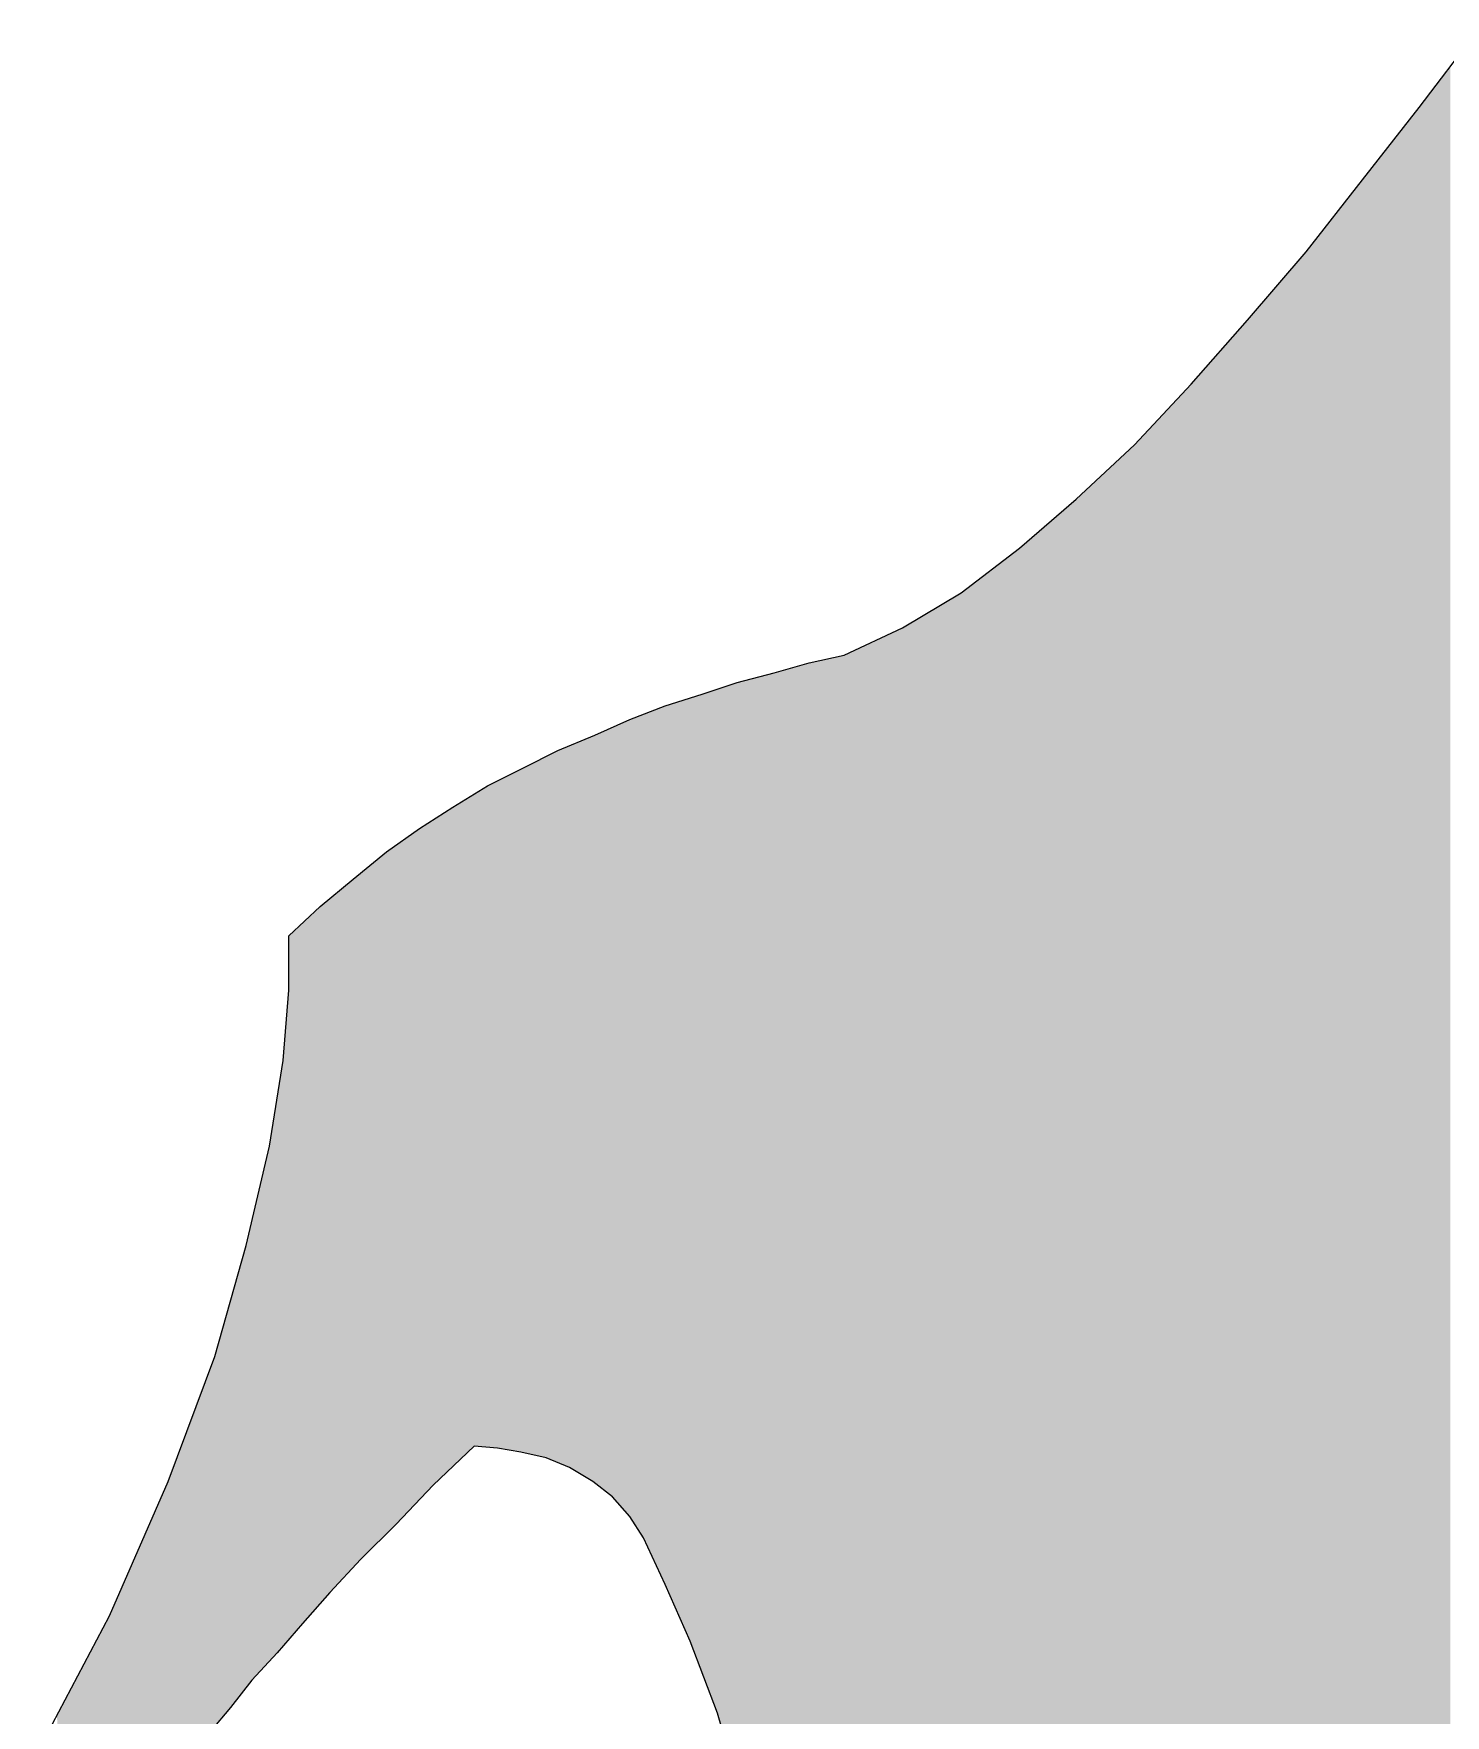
# Model space of a CAD drawing. Extents: x -73 to 16, y -2 to 165.
# Drawn here: x -48.86 to -34.98, y 11.02 to 27.57 of the extents above; entities that cross this region are included whole.
import ezdxf

# ---------------------------------------------------------------- set-up
doc = ezdxf.new("R2010")
doc.units = 0
doc.header["$LTSCALE"] = 25
doc.layers.get('0').update_dxf_attribs({"linetype": 'CONTINUOUS'})
doc.layers.add('7', color=7, linetype='CONTINUOUS')

# ---------------------------------------------------------------- blocks, each defined once
blk = doc.blocks.new('*U0')
for points in [[(-34.928, 1.226), (-35.024, 27.114), (-34.928, 27.239)], [(-35.1, 1.236), (-35.177, 26.913), (-35.1, 27.014)], [(-35.081, 1.235), (-35.1, 27.014), (-35.081, 27.039)], [(-35.1, 1.236), (-35.1, 27.014), (-35.081, 1.235)], [(-35.024, 1.232), (-35.081, 27.039), (-35.024, 27.114)], [(-35.081, 1.235), (-35.081, 27.039), (-35.024, 1.232)], [(-35.024, 1.232), (-35.024, 27.114), (-34.928, 1.226)], [(-35.254, 1.246), (-35.292, 26.765), (-35.254, 26.813)], [(-35.234, 1.244), (-35.254, 26.813), (-35.234, 26.838)], [(-35.254, 1.246), (-35.254, 26.813), (-35.234, 1.244)], [(-35.215, 1.243), (-35.234, 26.838), (-35.215, 26.863)], [(-35.234, 1.244), (-35.234, 26.838), (-35.215, 1.243)], [(-35.177, 1.241), (-35.215, 26.863), (-35.177, 26.913)], [(-35.215, 1.243), (-35.215, 26.863), (-35.177, 1.241)], [(-35.177, 1.241), (-35.177, 26.913), (-35.1, 1.236)], [(-35.387, 1.259), (-35.503, 26.496), (-35.387, 26.643)], [(-35.292, 1.249), (-35.387, 26.643), (-35.292, 26.765)], [(-35.387, 1.259), (-35.387, 26.643), (-35.292, 1.249)], [(-35.292, 1.249), (-35.292, 26.765), (-35.254, 1.246)], [(-35.503, 1.27), (-35.56, 26.422), (-35.503, 26.496)], [(-35.503, 1.27), (-35.503, 26.496), (-35.387, 1.259)], [(-35.56, 1.276), (-35.656, 26.3), (-35.56, 26.422)], [(-35.56, 1.276), (-35.56, 26.422), (-35.503, 1.27)], [(-35.752, 1.294), (-35.79, 26.129), (-35.752, 26.178)], [(-35.676, 1.287), (-35.752, 26.178), (-35.676, 26.275)], [(-35.752, 1.294), (-35.752, 26.178), (-35.676, 1.287)], [(-35.656, 1.285), (-35.676, 26.275), (-35.656, 26.3)], [(-35.676, 1.287), (-35.676, 26.275), (-35.656, 1.285)], [(-35.656, 1.285), (-35.656, 26.3), (-35.56, 1.276)], [(-35.848, 1.304), (-35.943, 25.933), (-35.848, 26.056)], [(-35.79, 1.298), (-35.848, 26.056), (-35.79, 26.129)], [(-35.848, 1.304), (-35.848, 26.056), (-35.79, 1.298)], [(-35.79, 1.298), (-35.79, 26.129), (-35.752, 1.294)], [(-36.001, 1.325), (-36.039, 25.811), (-36.001, 25.859)], [(-35.943, 1.317), (-36.001, 25.859), (-35.943, 25.933)], [(-36.001, 1.325), (-36.001, 25.859), (-35.943, 1.317)], [(-35.943, 1.317), (-35.943, 25.933), (-35.848, 1.304)], [(-36.155, 1.346), (-36.174, 25.64), (-36.155, 25.664)], [(-36.039, 1.33), (-36.155, 25.664), (-36.039, 25.811)], [(-36.155, 1.346), (-36.155, 25.664), (-36.039, 1.33)], [(-36.039, 1.33), (-36.039, 25.811), (-36.001, 1.325)], [(-36.269, 1.361), (-36.346, 25.419), (-36.269, 25.517)], [(-36.174, 1.348), (-36.269, 25.517), (-36.174, 25.64)], [(-36.269, 1.361), (-36.269, 25.517), (-36.174, 1.348)], [(-36.174, 1.348), (-36.174, 25.64), (-36.155, 1.346)], [(-36.404, 1.38), (-36.442, 25.307), (-36.404, 25.352)], [(-36.385, 1.377), (-36.404, 25.352), (-36.385, 25.374)], [(-36.404, 1.38), (-36.404, 25.352), (-36.385, 1.377)], [(-36.346, 1.372), (-36.385, 25.374), (-36.346, 25.419)], [(-36.385, 1.377), (-36.385, 25.374), (-36.346, 1.372)], [(-36.346, 1.372), (-36.346, 25.419), (-36.269, 1.361)], [(-36.557, 1.414), (-36.691, 25.017), (-36.557, 25.174)], [(-36.538, 1.41), (-36.557, 25.174), (-36.538, 25.196)], [(-36.557, 1.414), (-36.557, 25.174), (-36.538, 1.41)], [(-36.519, 1.406), (-36.538, 25.196), (-36.519, 25.218)], [(-36.538, 1.41), (-36.538, 25.196), (-36.519, 1.406)], [(-36.442, 1.388), (-36.519, 25.218), (-36.442, 25.307)], [(-36.519, 1.406), (-36.519, 25.218), (-36.442, 1.388)], [(-36.442, 1.388), (-36.442, 25.307), (-36.404, 1.38)], [(-36.691, 1.444), (-36.787, 24.905), (-36.691, 25.017)], [(-36.691, 1.444), (-36.691, 25.017), (-36.557, 1.414)], [(-36.806, 1.47), (-36.883, 24.793), (-36.806, 24.882)], [(-36.787, 1.465), (-36.806, 24.882), (-36.787, 24.905)], [(-36.806, 1.47), (-36.806, 24.882), (-36.787, 1.465)], [(-36.787, 1.465), (-36.787, 24.905), (-36.691, 1.444)], [(-36.998, 1.518), (-37.055, 24.596), (-36.998, 24.661)], [(-36.921, 1.495), (-36.998, 24.661), (-36.921, 24.748)], [(-36.998, 1.518), (-36.998, 24.661), (-36.921, 1.495)], [(-36.883, 1.487), (-36.921, 24.748), (-36.883, 24.793)], [(-36.921, 1.495), (-36.921, 24.748), (-36.883, 1.487)], [(-36.883, 1.487), (-36.883, 24.793), (-36.806, 1.47)], [(-37.055, 1.534), (-37.151, 24.487), (-37.055, 24.596)], [(-37.055, 1.534), (-37.055, 24.596), (-36.998, 1.518)], [(-37.286, 1.602), (-37.343, 24.269), (-37.286, 24.334)], [(-37.228, 1.585), (-37.286, 24.334), (-37.228, 24.399)], [(-37.286, 1.602), (-37.286, 24.334), (-37.228, 1.585)], [(-37.171, 1.568), (-37.228, 24.399), (-37.171, 24.464)], [(-37.228, 1.585), (-37.228, 24.399), (-37.171, 1.568)], [(-37.151, 1.562), (-37.171, 24.464), (-37.151, 24.487)], [(-37.171, 1.568), (-37.171, 24.464), (-37.151, 1.562)], [(-37.151, 1.562), (-37.151, 24.487), (-37.055, 1.534)], [(-37.42, 1.642), (-37.477, 24.116), (-37.42, 24.181)], [(-37.381, 1.63), (-37.42, 24.181), (-37.381, 24.225)], [(-37.42, 1.642), (-37.42, 24.181), (-37.381, 1.63)], [(-37.343, 1.618), (-37.381, 24.225), (-37.343, 24.269)], [(-37.381, 1.63), (-37.381, 24.225), (-37.343, 1.618)], [(-37.343, 1.618), (-37.343, 24.269), (-37.286, 1.602)], [(-37.477, 1.661), (-37.63, 23.952), (-37.477, 24.116)], [(-37.477, 1.661), (-37.477, 24.116), (-37.42, 1.642)], [(-37.688, 1.732), (-37.784, 23.788), (-37.688, 23.89)], [(-37.65, 1.719), (-37.688, 23.89), (-37.65, 23.931)], [(-37.688, 1.732), (-37.688, 23.89), (-37.65, 1.719)], [(-37.63, 1.712), (-37.65, 23.931), (-37.63, 23.952)], [(-37.65, 1.719), (-37.65, 23.931), (-37.63, 1.712)], [(-37.63, 1.712), (-37.63, 23.952), (-37.477, 1.661)], [(-37.842, 1.783), (-37.937, 23.624), (-37.842, 23.727)], [(-37.803, 1.77), (-37.842, 23.727), (-37.803, 23.768)], [(-37.842, 1.783), (-37.842, 23.727), (-37.803, 1.77)], [(-37.784, 1.764), (-37.803, 23.768), (-37.784, 23.788)], [(-37.803, 1.77), (-37.803, 23.768), (-37.784, 1.764)], [(-37.784, 1.764), (-37.784, 23.788), (-37.688, 1.732)], [(-38.052, 1.893), (-38.148, 23.415), (-38.052, 23.504)], [(-38.033, 1.883), (-38.052, 23.504), (-38.033, 23.522)], [(-38.052, 1.893), (-38.052, 23.504), (-38.033, 1.883)], [(-38.014, 1.873), (-38.033, 23.522), (-38.014, 23.542)], [(-38.033, 1.883), (-38.033, 23.522), (-38.014, 1.873)], [(-37.937, 1.833), (-38.014, 23.542), (-37.937, 23.624)], [(-38.014, 1.873), (-38.014, 23.542), (-37.937, 1.833)], [(-37.937, 1.833), (-37.937, 23.624), (-37.842, 1.783)], [(-38.148, 1.943), (-38.244, 23.324), (-38.148, 23.415)], [(-38.148, 1.943), (-38.148, 23.415), (-38.052, 1.893)], [(-38.321, 2.037), (-38.512, 23.074), (-38.321, 23.253)], [(-38.244, 1.993), (-38.321, 23.253), (-38.244, 23.324)], [(-38.321, 2.037), (-38.321, 23.253), (-38.244, 1.993)], [(-38.244, 1.993), (-38.244, 23.324), (-38.148, 1.943)], [(-38.589, 2.191), (-38.608, 22.985), (-38.589, 23.002)], [(-38.551, 2.168), (-38.589, 23.002), (-38.551, 23.038)], [(-38.589, 2.191), (-38.589, 23.002), (-38.551, 2.168)], [(-38.512, 2.146), (-38.551, 23.038), (-38.512, 23.074)], [(-38.551, 2.168), (-38.551, 23.038), (-38.512, 2.146)], [(-38.512, 2.146), (-38.512, 23.074), (-38.321, 2.037)], [(-38.762, 2.315), (-38.8, 22.819), (-38.762, 22.852)], [(-38.742, 2.299), (-38.762, 22.852), (-38.742, 22.869)], [(-38.762, 2.315), (-38.762, 22.852), (-38.742, 2.299)], [(-38.647, 2.223), (-38.742, 22.869), (-38.647, 22.951)], [(-38.742, 2.299), (-38.742, 22.869), (-38.647, 2.223)], [(-38.608, 2.201), (-38.647, 22.951), (-38.608, 22.985)], [(-38.647, 2.223), (-38.647, 22.951), (-38.608, 2.201)], [(-38.608, 2.201), (-38.608, 22.985), (-38.589, 2.191)], [(-38.8, 2.344), (-38.991, 22.654), (-38.8, 22.819)], [(-38.8, 2.344), (-38.8, 22.819), (-38.762, 2.315)], [(-39.164, 2.637), (-39.221, 22.462), (-39.164, 22.505)], [(-39.011, 2.512), (-39.164, 22.505), (-39.011, 22.637)], [(-39.164, 2.637), (-39.164, 22.505), (-39.011, 2.512)], [(-38.991, 2.496), (-39.011, 22.637), (-38.991, 22.654)], [(-39.011, 2.512), (-39.011, 22.637), (-38.991, 2.496)], [(-38.991, 2.496), (-38.991, 22.654), (-38.8, 2.344)], [(-39.337, 2.766), (-39.414, 22.314), (-39.337, 22.373)], [(-39.26, 2.711), (-39.337, 22.373), (-39.26, 22.432)], [(-39.337, 2.766), (-39.337, 22.373), (-39.26, 2.711)], [(-39.241, 2.698), (-39.26, 22.432), (-39.241, 22.446)], [(-39.26, 2.711), (-39.26, 22.432), (-39.241, 2.698)], [(-39.221, 2.684), (-39.241, 22.446), (-39.221, 22.462)], [(-39.241, 2.698), (-39.241, 22.446), (-39.221, 2.684)], [(-39.221, 2.684), (-39.221, 22.462), (-39.164, 2.637)], [(-39.567, 2.923), (-39.701, 22.094), (-39.567, 22.197)], [(-39.528, 2.899), (-39.567, 22.197), (-39.528, 22.226)], [(-39.567, 2.923), (-39.567, 22.197), (-39.528, 2.899)], [(-39.51, 2.887), (-39.528, 22.226), (-39.51, 22.241)], [(-39.528, 2.899), (-39.528, 22.226), (-39.51, 2.887)], [(-39.49, 2.875), (-39.51, 22.241), (-39.49, 22.256)], [(-39.51, 2.887), (-39.51, 22.241), (-39.49, 2.875)], [(-39.414, 2.821), (-39.49, 22.256), (-39.414, 22.314)], [(-39.49, 2.875), (-39.49, 22.256), (-39.414, 2.821)], [(-39.414, 2.821), (-39.414, 22.314), (-39.337, 2.766)], [(-39.797, 3.067), (-39.969, 21.927), (-39.797, 22.03)], [(-39.777, 3.055), (-39.797, 22.03), (-39.777, 22.042)], [(-39.797, 3.067), (-39.797, 22.03), (-39.777, 3.055)], [(-39.759, 3.043), (-39.777, 22.042), (-39.759, 22.053)], [(-39.777, 3.055), (-39.777, 22.042), (-39.759, 3.043)], [(-39.739, 3.031), (-39.759, 22.053), (-39.739, 22.065)], [(-39.759, 3.043), (-39.759, 22.053), (-39.739, 3.031)], [(-39.701, 3.007), (-39.739, 22.065), (-39.701, 22.094)], [(-39.739, 3.031), (-39.739, 22.065), (-39.701, 3.007)], [(-39.701, 3.007), (-39.701, 22.094), (-39.567, 2.923)], [(-40.103, 3.297), (-40.161, 21.811), (-40.103, 21.846)], [(-39.989, 3.211), (-40.103, 21.846), (-39.989, 21.915)], [(-40.103, 3.297), (-40.103, 21.846), (-39.989, 3.211)], [(-39.969, 3.196), (-39.989, 21.915), (-39.969, 21.927)], [(-39.989, 3.211), (-39.989, 21.915), (-39.969, 3.196)], [(-39.969, 3.196), (-39.969, 21.927), (-39.797, 3.067)], [(-40.391, 3.512), (-40.41, 21.675), (-40.391, 21.684)], [(-40.372, 3.498), (-40.391, 21.684), (-40.372, 21.693)], [(-40.391, 3.512), (-40.391, 21.684), (-40.372, 3.498)], [(-40.333, 3.469), (-40.372, 21.693), (-40.333, 21.711)], [(-40.372, 3.498), (-40.372, 21.693), (-40.333, 3.469)], [(-40.315, 3.455), (-40.333, 21.711), (-40.315, 21.719)], [(-40.333, 3.469), (-40.333, 21.711), (-40.315, 3.455)], [(-40.276, 3.426), (-40.315, 21.719), (-40.276, 21.742)], [(-40.315, 3.455), (-40.315, 21.719), (-40.276, 3.426)], [(-40.161, 3.34), (-40.276, 21.742), (-40.161, 21.811)], [(-40.276, 3.426), (-40.276, 21.742), (-40.161, 3.34)], [(-40.161, 3.34), (-40.161, 21.811), (-40.103, 3.297)], [(-40.717, 3.777), (-40.775, 21.505), (-40.717, 21.532)], [(-40.679, 3.746), (-40.717, 21.532), (-40.679, 21.55)], [(-40.717, 3.777), (-40.717, 21.532), (-40.679, 3.746)], [(-40.583, 3.668), (-40.679, 21.55), (-40.583, 21.594)], [(-40.679, 3.746), (-40.679, 21.55), (-40.583, 3.668)], [(-40.564, 3.652), (-40.583, 21.594), (-40.564, 21.603)], [(-40.583, 3.668), (-40.583, 21.594), (-40.564, 3.652)], [(-40.487, 3.589), (-40.564, 21.603), (-40.487, 21.639)], [(-40.564, 3.652), (-40.564, 21.603), (-40.487, 3.589)], [(-40.468, 3.574), (-40.487, 21.639), (-40.468, 21.648)], [(-40.487, 3.589), (-40.487, 21.639), (-40.468, 3.574)], [(-40.41, 3.527), (-40.468, 21.648), (-40.41, 21.675)], [(-40.468, 3.574), (-40.468, 21.648), (-40.41, 3.527)], [(-40.41, 3.527), (-40.41, 21.675), (-40.391, 3.512)], [(-41.331, 6.773), (-41.369, 21.337), (-41.331, 21.348)], [(-41.273, 6.173), (-41.331, 21.348), (-41.273, 21.364)], [(-41.331, 6.773), (-41.331, 21.348), (-41.273, 6.173)], [(-41.234, 5.224), (-41.273, 21.364), (-41.234, 21.375)], [(-41.273, 6.173), (-41.273, 21.364), (-41.234, 5.224)], [(-41.197, 4.294), (-41.234, 21.375), (-41.197, 21.383)], [(-41.234, 5.224), (-41.234, 21.375), (-41.197, 4.294)], [(-41.138, 4.22), (-41.197, 21.383), (-41.138, 21.396)], [(-41.197, 4.294), (-41.197, 21.383), (-41.138, 4.22)], [(-41.101, 4.172), (-41.138, 21.396), (-41.101, 21.404)], [(-41.138, 4.22), (-41.138, 21.396), (-41.101, 4.172)], [(-41.081, 4.147), (-41.101, 21.404), (-41.081, 21.409)], [(-41.101, 4.172), (-41.101, 21.404), (-41.081, 4.147)], [(-41.024, 4.075), (-41.081, 21.409), (-41.024, 21.422)], [(-41.081, 4.147), (-41.081, 21.409), (-41.024, 4.075)], [(-40.985, 4.026), (-41.024, 21.422), (-40.985, 21.43)], [(-41.024, 4.075), (-41.024, 21.422), (-40.985, 4.026)], [(-40.966, 4.008), (-40.985, 21.43), (-40.966, 21.434)], [(-40.985, 4.026), (-40.985, 21.43), (-40.966, 4.008)], [(-40.928, 3.972), (-40.966, 21.434), (-40.928, 21.443)], [(-40.966, 4.008), (-40.966, 21.434), (-40.928, 3.972)], [(-40.889, 3.937), (-40.928, 21.443), (-40.889, 21.452)], [(-40.928, 3.972), (-40.928, 21.443), (-40.889, 3.937)], [(-40.871, 3.919), (-40.889, 21.452), (-40.871, 21.46)], [(-40.889, 3.937), (-40.889, 21.452), (-40.871, 3.919)], [(-40.813, 3.866), (-40.871, 21.46), (-40.813, 21.487)], [(-40.871, 3.919), (-40.871, 21.46), (-40.813, 3.866)], [(-40.775, 3.831), (-40.813, 21.487), (-40.775, 21.505)], [(-40.813, 3.866), (-40.813, 21.487), (-40.775, 3.831)], [(-40.775, 3.831), (-40.775, 21.505), (-40.717, 3.777)], [(-41.944, 10.38), (-41.982, 21.17), (-41.944, 21.183)], [(-41.886, 10.18), (-41.944, 21.183), (-41.886, 21.198)], [(-41.944, 10.38), (-41.944, 21.183), (-41.886, 10.18)], [(-41.81, 9.845), (-41.886, 21.198), (-41.81, 21.218)], [(-41.886, 10.18), (-41.886, 21.198), (-41.81, 9.845)], [(-41.79, 9.759), (-41.81, 21.218), (-41.79, 21.223)], [(-41.81, 9.845), (-41.81, 21.218), (-41.79, 9.759)], [(-41.694, 9.338), (-41.79, 21.223), (-41.694, 21.249)], [(-41.79, 9.759), (-41.79, 21.223), (-41.694, 9.338)], [(-41.637, 9.086), (-41.694, 21.249), (-41.637, 21.264)], [(-41.694, 9.338), (-41.694, 21.249), (-41.637, 9.086)], [(-41.618, 8.968), (-41.637, 21.264), (-41.618, 21.269)], [(-41.637, 9.086), (-41.637, 21.264), (-41.618, 8.968)], [(-41.58, 8.726), (-41.618, 21.269), (-41.58, 21.279)], [(-41.618, 8.968), (-41.618, 21.269), (-41.58, 8.726)], [(-41.464, 8.001), (-41.58, 21.279), (-41.464, 21.311)], [(-41.58, 8.726), (-41.58, 21.279), (-41.464, 8.001)], [(-41.445, 7.882), (-41.464, 21.311), (-41.445, 21.316)], [(-41.464, 8.001), (-41.464, 21.311), (-41.445, 7.882)], [(-41.427, 7.764), (-41.445, 21.316), (-41.427, 21.321)], [(-41.445, 7.882), (-41.445, 21.316), (-41.427, 7.764)], [(-41.369, 7.163), (-41.427, 21.321), (-41.369, 21.337)], [(-41.427, 7.764), (-41.427, 21.321), (-41.369, 7.163)], [(-41.369, 7.163), (-41.369, 21.337), (-41.331, 6.773)], [(-42.423, 11.795), (-42.481, 21.007), (-42.423, 21.025)], [(-42.404, 11.751), (-42.423, 21.025), (-42.404, 21.031)], [(-42.423, 11.795), (-42.423, 21.025), (-42.404, 11.751)], [(-42.366, 11.651), (-42.404, 21.031), (-42.366, 21.043)], [(-42.404, 11.751), (-42.404, 21.031), (-42.366, 11.651)], [(-42.289, 11.447), (-42.366, 21.043), (-42.289, 21.068)], [(-42.366, 11.651), (-42.366, 21.043), (-42.289, 11.447)], [(-42.27, 11.397), (-42.289, 21.068), (-42.27, 21.074)], [(-42.289, 11.447), (-42.289, 21.068), (-42.27, 11.397)], [(-42.25, 11.346), (-42.27, 21.074), (-42.25, 21.08)], [(-42.27, 11.397), (-42.27, 21.074), (-42.25, 11.346)], [(-42.212, 11.244), (-42.25, 21.08), (-42.212, 21.093)], [(-42.25, 11.346), (-42.25, 21.08), (-42.212, 11.244)], [(-42.193, 11.194), (-42.212, 21.093), (-42.193, 21.1)], [(-42.212, 11.244), (-42.212, 21.093), (-42.193, 11.194)], [(-42.136, 11.042), (-42.193, 21.1), (-42.136, 21.119)], [(-42.193, 11.194), (-42.193, 21.1), (-42.136, 11.042)], [(-42.02, 10.643), (-42.136, 21.119), (-42.02, 21.157)], [(-42.136, 11.042), (-42.136, 21.119), (-42.02, 10.643)], [(-42.001, 10.578), (-42.02, 21.157), (-42.001, 21.164)], [(-42.02, 10.643), (-42.02, 21.157), (-42.001, 10.578)], [(-41.982, 10.51), (-42.001, 21.164), (-41.982, 21.17)], [(-42.001, 10.578), (-42.001, 21.164), (-41.982, 10.51)], [(-41.982, 10.51), (-41.982, 21.17), (-41.944, 10.38)], [(-42.883, 12.798), (-42.998, 20.819), (-42.883, 20.863)], [(-42.864, 12.767), (-42.883, 20.863), (-42.864, 20.871)], [(-42.883, 12.798), (-42.883, 20.863), (-42.864, 12.767)], [(-42.806, 12.642), (-42.864, 20.871), (-42.806, 20.893)], [(-42.864, 12.767), (-42.864, 20.871), (-42.806, 12.642)], [(-42.73, 12.474), (-42.806, 20.893), (-42.73, 20.923)], [(-42.806, 12.642), (-42.806, 20.893), (-42.73, 12.474)], [(-42.692, 12.391), (-42.73, 20.923), (-42.692, 20.938)], [(-42.73, 12.474), (-42.73, 20.923), (-42.692, 12.391)], [(-42.653, 12.307), (-42.692, 20.938), (-42.653, 20.953)], [(-42.692, 12.391), (-42.692, 20.938), (-42.653, 12.307)], [(-42.634, 12.263), (-42.653, 20.953), (-42.634, 20.959)], [(-42.653, 12.307), (-42.653, 20.953), (-42.634, 12.263)], [(-42.596, 12.179), (-42.634, 20.959), (-42.596, 20.971)], [(-42.634, 12.263), (-42.634, 20.959), (-42.596, 12.179)], [(-42.5, 11.966), (-42.596, 20.971), (-42.5, 21.001)], [(-42.596, 12.179), (-42.596, 20.971), (-42.5, 11.966)], [(-42.481, 11.922), (-42.5, 21.001), (-42.481, 21.007)], [(-42.5, 11.966), (-42.5, 21.001), (-42.481, 11.922)], [(-42.481, 11.922), (-42.481, 21.007), (-42.423, 11.795)], [(-43.171, 13.169), (-43.344, 20.665), (-43.171, 20.742)], [(-43.151, 13.148), (-43.171, 20.742), (-43.151, 20.751)], [(-43.171, 13.169), (-43.171, 20.742), (-43.151, 13.148)], [(-43.114, 13.106), (-43.151, 20.751), (-43.114, 20.767)], [(-43.151, 13.148), (-43.151, 20.751), (-43.114, 13.106)], [(-43.075, 13.063), (-43.114, 20.767), (-43.075, 20.784)], [(-43.114, 13.106), (-43.114, 20.767), (-43.075, 13.063)], [(-43.055, 13.041), (-43.075, 20.784), (-43.055, 20.793)], [(-43.075, 13.063), (-43.075, 20.784), (-43.055, 13.041)], [(-42.998, 12.978), (-43.055, 20.793), (-42.998, 20.819)], [(-43.055, 13.041), (-43.055, 20.793), (-42.998, 12.978)], [(-42.998, 12.978), (-42.998, 20.819), (-42.883, 12.798)], [(-43.67, 13.49), (-43.707, 20.512), (-43.67, 20.528)], [(-43.65, 13.481), (-43.67, 20.528), (-43.65, 20.536)], [(-43.67, 13.49), (-43.67, 20.528), (-43.65, 13.481)], [(-43.631, 13.474), (-43.65, 20.536), (-43.631, 20.544)], [(-43.65, 13.481), (-43.65, 20.536), (-43.631, 13.474)], [(-43.593, 13.458), (-43.631, 20.544), (-43.593, 20.561)], [(-43.631, 13.474), (-43.631, 20.544), (-43.593, 13.458)], [(-43.516, 13.413), (-43.593, 20.561), (-43.516, 20.593)], [(-43.593, 13.458), (-43.593, 20.561), (-43.516, 13.413)], [(-43.497, 13.402), (-43.516, 20.593), (-43.497, 20.601)], [(-43.516, 13.413), (-43.516, 20.593), (-43.497, 13.402)], [(-43.42, 13.357), (-43.497, 20.601), (-43.42, 20.633)], [(-43.497, 13.402), (-43.497, 20.601), (-43.42, 13.357)], [(-43.362, 13.323), (-43.42, 20.633), (-43.362, 20.657)], [(-43.42, 13.357), (-43.42, 20.633), (-43.362, 13.323)], [(-43.344, 13.308), (-43.362, 20.657), (-43.344, 20.665)], [(-43.362, 13.323), (-43.362, 20.657), (-43.344, 13.308)], [(-43.344, 13.308), (-43.344, 20.665), (-43.171, 13.169)], [(-43.976, 13.589), (-44.053, 20.339), (-43.976, 20.378)], [(-43.957, 13.584), (-43.976, 20.378), (-43.957, 20.387)], [(-43.976, 13.589), (-43.976, 20.378), (-43.957, 13.584)], [(-43.88, 13.567), (-43.957, 20.387), (-43.88, 20.426)], [(-43.957, 13.584), (-43.957, 20.387), (-43.88, 13.567)], [(-43.842, 13.558), (-43.88, 20.426), (-43.842, 20.445)], [(-43.88, 13.567), (-43.88, 20.426), (-43.842, 13.558)], [(-43.823, 13.553), (-43.842, 20.445), (-43.823, 20.455)], [(-43.842, 13.558), (-43.842, 20.445), (-43.823, 13.553)], [(-43.746, 13.521), (-43.823, 20.455), (-43.746, 20.493)], [(-43.823, 13.553), (-43.823, 20.455), (-43.746, 13.521)], [(-43.707, 13.505), (-43.746, 20.493), (-43.707, 20.512)], [(-43.746, 13.521), (-43.746, 20.493), (-43.707, 13.505)], [(-43.707, 13.505), (-43.707, 20.512), (-43.67, 13.49)], [(-44.302, 13.649), (-44.379, 20.176), (-44.302, 20.215)], [(-44.149, 13.624), (-44.302, 20.215), (-44.149, 20.291)], [(-44.302, 13.649), (-44.302, 20.215), (-44.149, 13.624)], [(-44.072, 13.611), (-44.149, 20.291), (-44.072, 20.33)], [(-44.149, 13.624), (-44.149, 20.291), (-44.072, 13.611)], [(-44.053, 13.606), (-44.072, 20.33), (-44.053, 20.339)], [(-44.072, 13.611), (-44.072, 20.33), (-44.053, 13.606)], [(-44.053, 13.606), (-44.053, 20.339), (-43.976, 13.589)], [(-44.628, 13.577), (-44.647, 20.015), (-44.628, 20.026)], [(-44.609, 13.595), (-44.628, 20.026), (-44.609, 20.038)], [(-44.628, 13.577), (-44.628, 20.026), (-44.609, 13.595)], [(-44.532, 13.668), (-44.609, 20.038), (-44.532, 20.085)], [(-44.609, 13.595), (-44.609, 20.038), (-44.532, 13.668)], [(-44.398, 13.657), (-44.532, 20.085), (-44.398, 20.167)], [(-44.532, 13.668), (-44.532, 20.085), (-44.398, 13.657)], [(-44.379, 13.655), (-44.398, 20.167), (-44.379, 20.176)], [(-44.398, 13.657), (-44.398, 20.167), (-44.379, 13.655)], [(-44.379, 13.655), (-44.379, 20.176), (-44.302, 13.649)], [(-44.839, 13.376), (-44.935, 19.832), (-44.839, 19.894)], [(-44.8, 13.413), (-44.839, 19.894), (-44.8, 19.919)], [(-44.839, 13.376), (-44.839, 19.894), (-44.8, 13.413)], [(-44.781, 13.431), (-44.8, 19.919), (-44.781, 19.931)], [(-44.8, 13.413), (-44.8, 19.919), (-44.781, 13.431)], [(-44.742, 13.468), (-44.781, 19.931), (-44.742, 19.956)], [(-44.781, 13.431), (-44.781, 19.931), (-44.742, 13.468)], [(-44.723, 13.486), (-44.742, 19.956), (-44.723, 19.968)], [(-44.742, 13.468), (-44.742, 19.956), (-44.723, 13.486)], [(-44.647, 13.559), (-44.723, 19.968), (-44.647, 20.015)], [(-44.723, 13.486), (-44.723, 19.968), (-44.647, 13.559)], [(-44.647, 13.559), (-44.647, 20.015), (-44.628, 13.577)], [(-45.088, 13.123), (-45.165, 19.677), (-45.088, 19.731)], [(-45.068, 13.144), (-45.088, 19.731), (-45.068, 19.745)], [(-45.088, 13.123), (-45.088, 19.731), (-45.068, 13.144)], [(-45.031, 13.184), (-45.068, 19.745), (-45.031, 19.769)], [(-45.068, 13.144), (-45.068, 19.745), (-45.031, 13.184)], [(-44.992, 13.224), (-45.031, 19.769), (-44.992, 19.794)], [(-45.031, 13.184), (-45.031, 19.769), (-44.992, 13.224)], [(-44.935, 13.285), (-44.992, 19.794), (-44.935, 19.832)], [(-44.992, 13.224), (-44.992, 19.794), (-44.935, 13.285)], [(-44.935, 13.285), (-44.935, 19.832), (-44.839, 13.376)], [(-45.337, 12.863), (-45.394, 19.515), (-45.337, 19.555)], [(-45.318, 12.882), (-45.337, 19.555), (-45.318, 19.569)], [(-45.337, 12.863), (-45.337, 19.555), (-45.318, 12.882)], [(-45.298, 12.902), (-45.318, 19.569), (-45.298, 19.583)], [(-45.318, 12.882), (-45.318, 19.569), (-45.298, 12.902)], [(-45.165, 13.042), (-45.298, 19.583), (-45.165, 19.677)], [(-45.298, 12.902), (-45.298, 19.583), (-45.165, 13.042)], [(-45.165, 13.042), (-45.165, 19.677), (-45.088, 13.123)], [(-45.528, 12.671), (-45.587, 19.356), (-45.528, 19.404)], [(-45.51, 12.69), (-45.528, 19.404), (-45.51, 19.42)], [(-45.528, 12.671), (-45.528, 19.404), (-45.51, 12.69)], [(-45.471, 12.729), (-45.51, 19.42), (-45.471, 19.451)], [(-45.51, 12.69), (-45.51, 19.42), (-45.471, 12.729)], [(-45.452, 12.748), (-45.471, 19.451), (-45.452, 19.467)], [(-45.471, 12.729), (-45.471, 19.451), (-45.452, 12.748)], [(-45.394, 12.806), (-45.452, 19.467), (-45.394, 19.515)], [(-45.452, 12.748), (-45.452, 19.467), (-45.394, 12.806)], [(-45.394, 12.806), (-45.394, 19.515), (-45.337, 12.863)], [(-45.74, 12.454), (-45.816, 19.168), (-45.74, 19.23)], [(-45.72, 12.475), (-45.74, 19.23), (-45.72, 19.246)], [(-45.74, 12.454), (-45.74, 19.23), (-45.72, 12.475)], [(-45.663, 12.536), (-45.72, 19.246), (-45.663, 19.294)], [(-45.72, 12.475), (-45.72, 19.246), (-45.663, 12.536)], [(-45.644, 12.556), (-45.663, 19.294), (-45.644, 19.309)], [(-45.663, 12.536), (-45.663, 19.294), (-45.644, 12.556)], [(-45.587, 12.613), (-45.644, 19.309), (-45.587, 19.356)], [(-45.644, 12.556), (-45.644, 19.309), (-45.587, 12.613)], [(-45.587, 12.613), (-45.587, 19.356), (-45.528, 12.671)], [(-45.97, 12.208), (-45.989, 19.026), (-45.97, 19.041)], [(-45.95, 12.23), (-45.97, 19.041), (-45.95, 19.057)], [(-45.97, 12.208), (-45.97, 19.041), (-45.95, 12.23)], [(-45.854, 12.332), (-45.95, 19.057), (-45.854, 19.136)], [(-45.95, 12.23), (-45.95, 19.057), (-45.854, 12.332)], [(-45.816, 12.373), (-45.854, 19.136), (-45.816, 19.168)], [(-45.854, 12.332), (-45.854, 19.136), (-45.816, 12.373)], [(-45.816, 12.373), (-45.816, 19.168), (-45.74, 12.454)], [(-46.104, 12.055), (-46.2, 18.834), (-46.104, 18.924)], [(-46.066, 12.098), (-46.104, 18.924), (-46.066, 18.96)], [(-46.104, 12.055), (-46.104, 18.924), (-46.066, 12.098)], [(-46.046, 12.121), (-46.066, 18.96), (-46.046, 18.978)], [(-46.066, 12.098), (-46.066, 18.96), (-46.046, 12.121)], [(-45.989, 12.186), (-46.046, 18.978), (-45.989, 19.026)], [(-46.046, 12.121), (-46.046, 18.978), (-45.989, 12.186)], [(-45.989, 12.186), (-45.989, 19.026), (-45.97, 12.208)], [(-46.296, 11.835), (-46.353, 18.691), (-46.296, 18.745)], [(-46.257, 11.879), (-46.296, 18.745), (-46.257, 18.781)], [(-46.296, 11.835), (-46.296, 18.745), (-46.257, 11.879)], [(-46.219, 11.924), (-46.257, 18.781), (-46.219, 18.817)], [(-46.257, 11.879), (-46.257, 18.781), (-46.219, 11.924)], [(-46.2, 11.945), (-46.219, 18.817), (-46.2, 18.834)], [(-46.219, 11.924), (-46.219, 18.817), (-46.2, 11.945)], [(-46.2, 11.945), (-46.2, 18.834), (-46.104, 12.055)], [(-46.353, 11.769), (-46.353, 18.691), (-46.296, 11.835)], [(-46.353, 11.769), (-46.372, 17.927), (-46.353, 18.154)], [(-46.372, 11.747), (-46.41, 17.464), (-46.372, 17.927)], [(-46.372, 11.747), (-46.372, 17.927), (-46.353, 11.769)], [(-46.41, 11.703), (-46.468, 17.103), (-46.41, 17.464)], [(-46.41, 11.703), (-46.41, 17.464), (-46.372, 11.747)], [(-46.468, 11.636), (-46.487, 16.98), (-46.468, 17.103)], [(-46.468, 11.636), (-46.468, 17.103), (-46.41, 11.703)], [(-46.487, 11.615), (-46.526, 16.739), (-46.487, 16.98)], [(-46.487, 11.615), (-46.487, 16.98), (-46.468, 11.636)], [(-46.526, 11.574), (-46.545, 16.62), (-46.526, 16.739)], [(-46.526, 11.574), (-46.526, 16.739), (-46.487, 11.615)], [(-46.545, 11.554), (-46.583, 16.457), (-46.545, 16.62)], [(-46.545, 11.554), (-46.545, 16.62), (-46.526, 11.574)], [(-46.583, 11.512), (-46.602, 16.377), (-46.583, 16.457)], [(-46.583, 11.512), (-46.583, 16.457), (-46.545, 11.554)], [(-46.602, 11.492), (-46.717, 15.886), (-46.602, 16.377)], [(-46.602, 11.492), (-46.602, 16.377), (-46.583, 11.512)], [(-46.717, 11.368), (-46.736, 15.806), (-46.717, 15.886)], [(-46.717, 11.368), (-46.717, 15.886), (-46.602, 11.492)], [(-46.756, 11.319), (-46.775, 15.642), (-46.756, 15.723)], [(-46.736, 11.344), (-46.756, 15.723), (-46.736, 15.806)], [(-46.756, 11.319), (-46.756, 15.723), (-46.736, 11.344)], [(-46.736, 11.344), (-46.736, 15.806), (-46.717, 11.368)], [(-46.775, 11.295), (-46.852, 15.369), (-46.775, 15.642)], [(-46.775, 11.295), (-46.775, 15.642), (-46.756, 11.319)], [(-46.852, 11.196), (-46.928, 15.098), (-46.852, 15.369)], [(-46.852, 11.196), (-46.852, 15.369), (-46.775, 11.295)], [(-46.928, 11.099), (-46.966, 14.961), (-46.928, 15.098)], [(-46.928, 11.099), (-46.928, 15.098), (-46.852, 11.196)], [(-46.985, 11.03), (-47.082, 14.55), (-46.985, 14.894)], [(-46.966, 11.053), (-46.985, 14.894), (-46.966, 14.961)], [(-46.985, 11.03), (-46.985, 14.894), (-46.966, 11.053)], [(-46.966, 11.053), (-46.966, 14.961), (-46.928, 11.099)], [(-47.12, 10.869), (-47.254, 14.091), (-47.12, 14.449)], [(-47.082, 10.914), (-47.12, 14.449), (-47.082, 14.55)], [(-47.12, 10.869), (-47.12, 14.449), (-47.082, 10.914)], [(-47.082, 10.914), (-47.082, 14.55), (-46.985, 11.03)], [(-47.254, 10.69), (-47.292, 13.988), (-47.254, 14.091)], [(-47.254, 10.69), (-47.254, 14.091), (-47.12, 10.869)], [(-47.292, 10.639), (-47.331, 13.885), (-47.292, 13.988)], [(-47.292, 10.639), (-47.292, 13.988), (-47.254, 10.69)], [(-47.331, 10.592), (-47.445, 13.579), (-47.331, 13.885)], [(-47.331, 10.592), (-47.331, 13.885), (-47.292, 10.639)], [(-47.445, 10.452), (-47.465, 13.527), (-47.445, 13.579)], [(-47.445, 10.452), (-47.445, 13.579), (-47.331, 10.592)], [(-47.465, 10.429), (-47.541, 13.323), (-47.465, 13.527)], [(-47.465, 10.429), (-47.465, 13.527), (-47.445, 10.452)], [(-47.561, 10.309), (-47.618, 13.146), (-47.561, 13.278)], [(-47.541, 10.333), (-47.561, 13.278), (-47.541, 13.323)], [(-47.561, 10.309), (-47.561, 13.278), (-47.541, 10.333)], [(-47.541, 10.333), (-47.541, 13.323), (-47.465, 10.429)], [(-47.618, 10.237), (-47.695, 12.969), (-47.618, 13.146)], [(-47.618, 10.237), (-47.618, 13.146), (-47.561, 10.309)], [(-47.695, 10.127), (-47.753, 12.838), (-47.695, 12.969)], [(-47.695, 10.127), (-47.695, 12.969), (-47.618, 10.237)], [(-47.753, 10.045), (-47.829, 12.661), (-47.753, 12.838)], [(-47.753, 10.045), (-47.753, 12.838), (-47.695, 10.127)], [(-47.848, 9.922), (-47.887, 12.529), (-47.848, 12.617)], [(-47.829, 9.946), (-47.848, 12.617), (-47.829, 12.661)], [(-47.848, 9.922), (-47.848, 12.617), (-47.829, 9.946)], [(-47.829, 9.946), (-47.829, 12.661), (-47.753, 10.045)], [(-47.887, 9.872), (-48.021, 12.22), (-47.887, 12.529)], [(-47.887, 9.872), (-47.887, 12.529), (-47.848, 9.922)], [(-48.021, 9.719), (-48.117, 12), (-48.021, 12.22)], [(-48.021, 9.719), (-48.021, 12.22), (-47.887, 9.872)], [(-48.155, 9.592), (-48.193, 11.855), (-48.155, 11.928)], [(-48.136, 9.565), (-48.155, 11.928), (-48.136, 11.964)], [(-48.155, 9.592), (-48.155, 11.928), (-48.136, 9.565)], [(-48.117, 9.591), (-48.136, 11.964), (-48.117, 12)], [(-48.136, 9.565), (-48.136, 11.964), (-48.117, 9.591)], [(-48.117, 9.591), (-48.117, 12), (-48.021, 9.719)], [(-48.193, 9.645), (-48.251, 11.745), (-48.193, 11.855)], [(-48.193, 9.645), (-48.193, 11.855), (-48.155, 9.592)], [(-48.251, 9.726), (-48.347, 11.563), (-48.251, 11.745)], [(-48.251, 9.726), (-48.251, 11.745), (-48.193, 9.645)], [(-48.404, 9.94), (-48.576, 11.128), (-48.404, 11.455)], [(-48.385, 9.913), (-48.404, 11.455), (-48.385, 11.492)], [(-48.404, 9.94), (-48.404, 11.455), (-48.385, 9.913)], [(-48.347, 9.86), (-48.385, 11.492), (-48.347, 11.563)], [(-48.385, 9.913), (-48.385, 11.492), (-48.347, 9.86)], [(-48.347, 9.86), (-48.347, 11.563), (-48.251, 9.726)], [(-48.576, 10.18), (-48.615, 11.055), (-48.576, 11.128)], [(-48.576, 10.18), (-48.576, 11.128), (-48.404, 9.94)], [(-48.615, 10.233), (-48.634, 11.018), (-48.615, 11.055)], [(-48.615, 10.233), (-48.615, 11.055), (-48.576, 10.18)]]:
    blk.add_solid(points)

msp = doc.modelspace()

# ---------------------------------------------------------------- linework, layer by layer
at = {"layer": '7', "linetype": 'CONTINUOUS'}
for points in [[(-48.865, 10.582), (-48.117, 12), (-47.541, 13.323), (-47.082, 14.55), (-46.775, 15.642), (-46.545, 16.62), (-46.41, 17.464), (-46.353, 18.154), (-46.353, 18.691), (-46.046, 18.978), (-45.72, 19.246), (-45.394, 19.515), (-45.068, 19.745), (-44.742, 19.956), (-44.398, 20.167), (-44.053, 20.339), (-43.707, 20.512), (-43.344, 20.665), (-42.998, 20.819), (-42.653, 20.953), (-42.289, 21.068), (-41.944, 21.183), (-41.58, 21.279), (-41.234, 21.375), (-40.889, 21.452), (-40.315, 21.719), (-39.739, 22.065), (-39.164, 22.505), (-38.608, 22.985), (-38.033, 23.522), (-37.477, 24.116), (-36.921, 24.748), (-36.346, 25.419), (-35.79, 26.129), (-35.234, 26.838), (-34.678, 27.566)], [(-41.886, 10.18), (-42.136, 11.042), (-42.404, 11.751), (-42.653, 12.307), (-42.864, 12.767), (-42.998, 12.978), (-43.171, 13.169), (-43.362, 13.323), (-43.593, 13.458), (-43.823, 13.553), (-44.072, 13.611), (-44.302, 13.649), (-44.532, 13.668), (-44.935, 13.285), (-45.298, 12.902), (-45.644, 12.556), (-45.95, 12.23), (-46.219, 11.924), (-46.468, 11.636), (-46.717, 11.368), (-46.928, 11.099), (-47.12, 10.869)]]:
    msp.add_lwpolyline(points, dxfattribs=at)

# ---------------------------------------------------------------- block references
msp.add_blockref('*U0', (0, 0))

doc.saveas('drawing.dxf')
